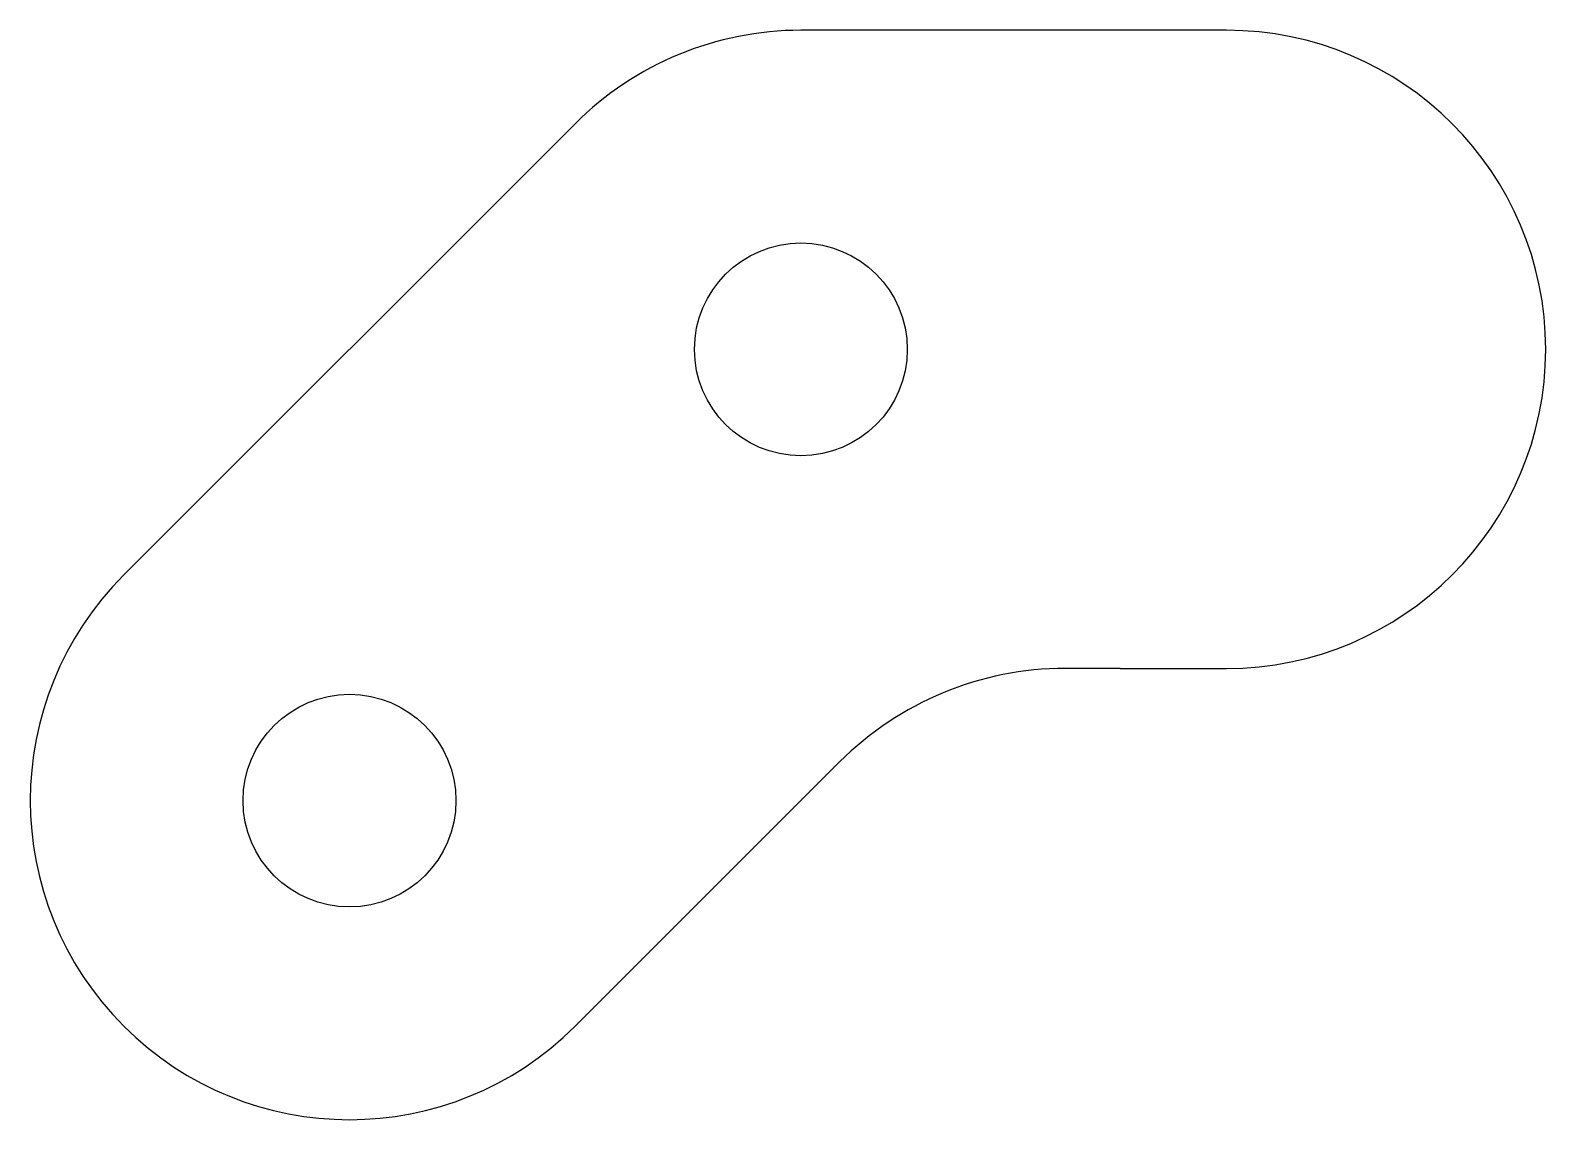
# Model space of a CAD drawing. Header units: millimetres. Extents: x 122.7 to 144.1, y 242.1 to 257.5.
import ezdxf

# ---------------------------------------------------------------- set-up
doc = ezdxf.new("R2010")
doc.units = ezdxf.units.MM
doc.layers.add('Default', color=7, linetype='Continuous')

msp = doc.modelspace()

# ---------------------------------------------------------------- linework, layer by layer
at = {"layer": 'Default', "color": 7, "linetype": 'Continuous'}
for p, q in [((139.599, 257.496), (133.599, 257.496)), ((139.599, 257.496), (133.599, 257.496)), ((124.053, 249.814), (130.417, 256.178)), ((138.099, 248.496), (137.327, 248.496)), ((138.099, 248.496), (139.599, 248.496)), ((130.417, 243.45), (134.145, 247.178))]:
    msp.add_line(p, q, dxfattribs=at)
for centre in [(133.599, 252.996), (127.235, 246.632)]:
    msp.add_circle(centre, 1.5, dxfattribs=at)
for centre, start, end in [((133.599, 252.996), 90, 135), ((139.599, 252.996), 270, 90), ((127.235, 246.632), 135, 315), ((137.327, 243.996), 90, 135)]:
    msp.add_arc(centre, 4.5, start, end, dxfattribs=at)

doc.saveas('drawing.dxf')
